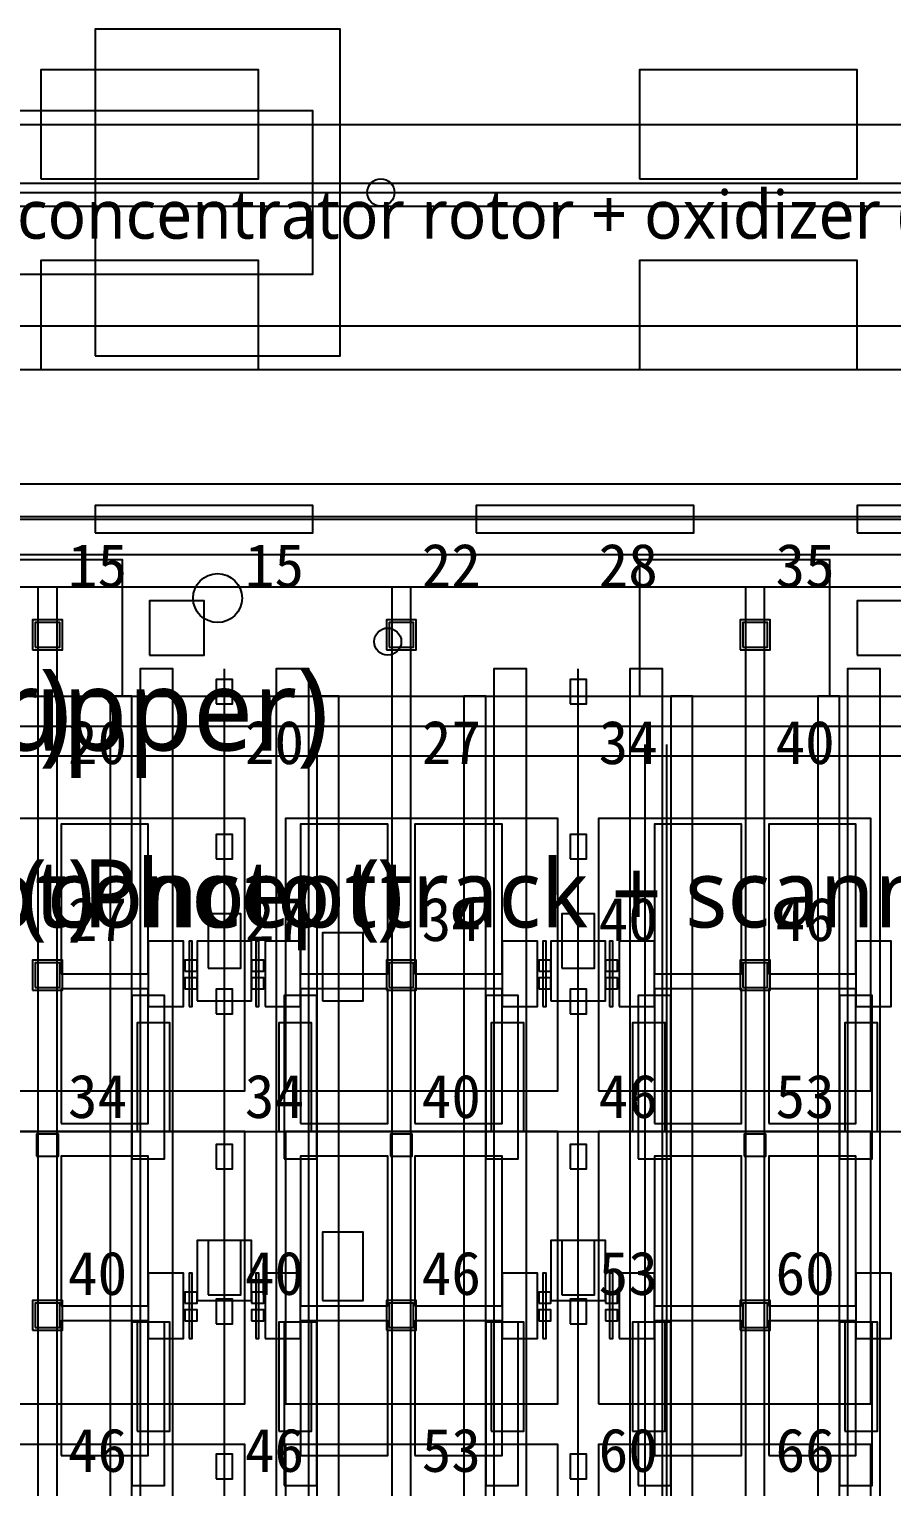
# Model space of a CAD drawing. Header units: metres. Extents: x -1640 to 1560, y -268 to 2338.
# Drawn here: x 100.6 to 132.3, y 1012 to 1065.5 of the extents above; entities that cross this region are included whole.
import ezdxf

# ---------------------------------------------------------------- set-up
doc = ezdxf.new("R2010")
doc.units = ezdxf.units.M
for name, color, linetype in [('1F_CHL', 4, 'Continuous'), ('1F_EHS_EXIT_DOOR_CONCEPT', 3, 'Continuous'), ('1F_EHS_EXTINGUISHER_HYDRANT_CABINET_CONCEPT', 1, 'Continuous'), ('1F_ELEC', 6, 'Continuous'), ('1F_PUMP', 2, 'Continuous'), ('1F_SCR', 3, 'Continuous'), ('1F_STRUCT_COLUMN', 8, 'Continuous'), ('1F_SUPPORT', 4, 'Continuous'), ('1F_ZONE', 3, 'Continuous'), ('2F_CSF_LATERAL_RACK_CONCEPT', 9, 'Continuous'), ('2F_EHS_EXIT_DOOR_CONCEPT', 3, 'Continuous'), ('2F_EHS_EXTINGUISHER_HYDRANT_CABINET_CONCEPT', 1, 'Continuous'), ('2F_RFG', 5, 'Continuous'), ('2F_STRUCT_COLUMN', 8, 'Continuous'), ('2F_SUPPORT', 4, 'Continuous'), ('2F_VMB', 6, 'Continuous'), ('2F_ZONE', 3, 'Continuous'), ('3F_CLEANROOM_OVERHEAD_PIPE_DUCT_CONCEPT', 9, 'Continuous'), ('3F_EHS_EGRESS_DIST_M', 2, 'Continuous'), ('3F_EHS_EXIT_DOOR_CONCEPT', 3, 'Continuous'), ('3F_EHS_EXTINGUISHER_HYDRANT_CABINET_CONCEPT', 1, 'Continuous'), ('3F_FOUP', 5, 'Continuous'), ('3F_OHT', 9, 'Continuous'), ('3F_OHTV', 1, 'Continuous'), ('3F_PHOTO', 1, 'Continuous'), ('3F_STRUCT_COLUMN', 8, 'Continuous'), ('3F_SUPPORT', 4, 'Continuous'), ('3F_TBAR', 6, 'Continuous'), ('3F_TEXT', 7, 'Continuous'), ('3F_ZONE', 3, 'Continuous'), ('4F_DCC', 3, 'Continuous'), ('4F_FFU', 1, 'Continuous'), ('4F_MAU', 2, 'Continuous'), ('4F_STRUCT_PLENUM_TRUSS_CONCEPT', 9, 'Continuous'), ('4F_SUPPORT', 4, 'Continuous'), ('4F_TEXT', 7, 'Continuous'), ('4F_ZONE', 3, 'Continuous'), ('5F_CHL', 4, 'Continuous'), ('5F_EHS_EXIT_DOOR_CONCEPT', 3, 'Continuous'), ('5F_EHS_EXTINGUISHER_HYDRANT_CABINET_CONCEPT', 1, 'Continuous'), ('5F_ELEC', 6, 'Continuous'), ('5F_PUMP', 2, 'Continuous'), ('5F_SCR', 3, 'Continuous'), ('5F_STRUCT_COLUMN', 8, 'Continuous'), ('5F_SUPPORT', 4, 'Continuous'), ('5F_ZONE', 3, 'Continuous'), ('6F_CSF_LATERAL_RACK_CONCEPT', 9, 'Continuous'), ('6F_EHS_EXIT_DOOR_CONCEPT', 3, 'Continuous'), ('6F_EHS_EXTINGUISHER_HYDRANT_CABINET_CONCEPT', 1, 'Continuous'), ('6F_RFG', 5, 'Continuous'), ('6F_STRUCT_COLUMN', 8, 'Continuous'), ('6F_SUPPORT', 4, 'Continuous'), ('6F_VMB', 6, 'Continuous'), ('6F_ZONE', 3, 'Continuous'), ('7F_CLEANROOM_OVERHEAD_PIPE_DUCT_CONCEPT', 9, 'Continuous'), ('7F_EHS_EGRESS_DIST_M', 2, 'Continuous'), ('7F_EHS_EXIT_DOOR_CONCEPT', 3, 'Continuous'), ('7F_EHS_EXTINGUISHER_HYDRANT_CABINET_CONCEPT', 1, 'Continuous'), ('7F_FOUP', 5, 'Continuous'), ('7F_OHT', 9, 'Continuous'), ('7F_OHTV', 1, 'Continuous'), ('7F_PHOTO', 1, 'Continuous'), ('7F_STRUCT_COLUMN', 8, 'Continuous'), ('7F_SUPPORT', 4, 'Continuous'), ('7F_TBAR', 6, 'Continuous'), ('7F_TEXT', 7, 'Continuous'), ('7F_ZONE', 3, 'Continuous'), ('8F_DCC', 3, 'Continuous'), ('8F_FFU', 1, 'Continuous'), ('8F_MAU', 2, 'Continuous'), ('8F_STRUCT_PLENUM_TRUSS_CONCEPT', 9, 'Continuous'), ('8F_SUPPORT', 4, 'Continuous'), ('8F_TEXT', 7, 'Continuous'), ('8F_ZONE', 3, 'Continuous'), ('RF_RSC', 4, 'Continuous'), ('RF_STACK', 2, 'Continuous'), ('UTIL_CHW.R_CONCEPT', 2, 'Continuous'), ('UTIL_CHW.S_CONCEPT', 1, 'Continuous'), ('UTIL_ELEC.EMERG_CONCEPT', 4, 'Continuous'), ('UTIL_ELEC.MV_CONCEPT', 1, 'Continuous'), ('UTIL_ELEC.UPS_CONCEPT', 3, 'Continuous'), ('UTIL_EXH.HEAT_CONCEPT', 1, 'Continuous'), ('UTIL_EXH.VOC_CONCEPT', 6, 'Continuous'), ('UTIL_GAS.SPEC_CONCEPT', 3, 'Continuous'), ('UTIL_HR_CONCEPT', 5, 'Continuous'), ('UTIL_PCW.R_CONCEPT', 1, 'Continuous'), ('UTIL_PCW.S_CONCEPT', 6, 'Continuous'), ('UTIL_TEXT', 7, 'Continuous'), ('UTIL_WW.AA_CONCEPT', 3, 'Continuous'), ('UTIL_WW.F_CONCEPT', 2, 'Continuous'), ('UTIL_WW.ORG_CONCEPT', 4, 'Continuous')]:
    doc.layers.add(name, color=color, linetype=linetype)
doc.styles.add('KO', font='malgun.ttf')

msp = doc.modelspace()

# ---------------------------------------------------------------- linework, layer by layer
at = {"layer": '1F_CHL'}
for points in [[(111.35, 1029.8), (112.85, 1029.8), (112.85, 1032.3), (111.35, 1032.3)], [(111.35, 1018.8), (112.85, 1018.8), (112.85, 1021.3), (111.35, 1021.3)]]:
    msp.add_lwpolyline(points, close=True, dxfattribs=at)
at = {"layer": '1F_EHS_EXIT_DOOR_CONCEPT'}
msp.add_circle((107.5, 1044.6), 0.9, dxfattribs=at)
at = {"layer": '1F_EHS_EXTINGUISHER_HYDRANT_CABINET_CONCEPT'}
for centre in [(113.5, 1059.5), (113.75, 1043)]:
    msp.add_circle(centre, 0.5, dxfattribs=at)
at = {"layer": '1F_ELEC'}
for points in [[(101, 1060), (109, 1060), (109, 1064), (101, 1064)], [(123, 1060), (131, 1060), (131, 1064), (123, 1064)], [(101, 1053), (109, 1053), (109, 1057), (101, 1057)], [(123, 1053), (131, 1053), (131, 1057), (123, 1057)]]:
    msp.add_lwpolyline(points, close=True, dxfattribs=at)
at = {"layer": '1F_PUMP'}
for points in [[(104.55, 1025), (105.75, 1025), (105.75, 1029), (104.55, 1029)], [(109.75, 1025), (110.95, 1025), (110.95, 1029), (109.75, 1029)], [(117.55, 1025), (118.75, 1025), (118.75, 1029), (117.55, 1029)], [(122.75, 1025), (123.95, 1025), (123.95, 1029), (122.75, 1029)], [(130.55, 1025), (131.75, 1025), (131.75, 1029), (130.55, 1029)], [(104.55, 1014), (105.75, 1014), (105.75, 1018), (104.55, 1018)], [(109.75, 1014), (110.95, 1014), (110.95, 1018), (109.75, 1018)], [(117.55, 1014), (118.75, 1014), (118.75, 1018), (117.55, 1018)], [(122.75, 1014), (123.95, 1014), (123.95, 1018), (122.75, 1018)], [(130.55, 1014), (131.75, 1014), (131.75, 1018), (130.55, 1018)]]:
    msp.add_lwpolyline(points, close=True, dxfattribs=at)
at = {"layer": '1F_SCR'}
for points in [[(106.75, 1029.8), (108.75, 1029.8), (108.75, 1032), (106.75, 1032)], [(119.75, 1029.8), (121.75, 1029.8), (121.75, 1032), (119.75, 1032)], [(106.75, 1018.8), (108.75, 1018.8), (108.75, 1021), (106.75, 1021)], [(119.75, 1018.8), (121.75, 1018.8), (121.75, 1021), (119.75, 1021)]]:
    msp.add_lwpolyline(points, close=True, dxfattribs=at)
at = {"layer": '1F_STRUCT_COLUMN'}
for points in [[(100.7, 1042.7), (101.8, 1042.7), (101.8, 1043.8), (100.7, 1043.8)], [(113.7, 1042.7), (114.8, 1042.7), (114.8, 1043.8), (113.7, 1043.8)], [(126.7, 1042.7), (127.8, 1042.7), (127.8, 1043.8), (126.7, 1043.8)], [(100.7, 1030.2), (101.8, 1030.2), (101.8, 1031.3), (100.7, 1031.3)], [(113.7, 1030.2), (114.8, 1030.2), (114.8, 1031.3), (113.7, 1031.3)], [(126.7, 1030.2), (127.8, 1030.2), (127.8, 1031.3), (126.7, 1031.3)], [(100.7, 1017.7), (101.8, 1017.7), (101.8, 1018.8), (100.7, 1018.8)], [(113.7, 1017.7), (114.8, 1017.7), (114.8, 1018.8), (113.7, 1018.8)], [(126.7, 1017.7), (127.8, 1017.7), (127.8, 1018.8), (126.7, 1018.8)]]:
    msp.add_lwpolyline(points, close=True, dxfattribs=at)
at = {"layer": '1F_SUPPORT'}
msp.add_lwpolyline([(103, 1053.5), (112, 1053.5), (112, 1065.5), (103, 1065.5)], close=True, dxfattribs=at)
at = {"layer": '1F_ZONE'}
msp.add_lwpolyline([(16.5, 887), (290, 887), (290, 1045), (16.5, 1045)], close=True, dxfattribs=at)
at = {"layer": '2F_CSF_LATERAL_RACK_CONCEPT'}
for points in [[(103.55, 891), (104.35, 891), (104.35, 1041), (103.55, 1041)], [(111.15, 891), (111.95, 891), (111.95, 1041), (111.15, 1041)], [(116.55, 891), (117.35, 891), (117.35, 1041), (116.55, 1041)], [(124.15, 891), (124.95, 891), (124.95, 1041), (124.15, 1041)], [(129.55, 891), (130.35, 891), (130.35, 1041), (129.55, 1041)]]:
    msp.add_lwpolyline(points, close=True, dxfattribs=at)
at = {"layer": '2F_EHS_EXIT_DOOR_CONCEPT'}
msp.add_circle((107.5, 1044.6), 0.9, dxfattribs=at)
at = {"layer": '2F_EHS_EXTINGUISHER_HYDRANT_CABINET_CONCEPT'}
msp.add_circle((113.5, 1059.5), 0.5, dxfattribs=at)
at = {"layer": '2F_RFG'}
for points in [[(104.35, 1024), (105.55, 1024), (105.55, 1030), (104.35, 1030)], [(109.95, 1024), (111.15, 1024), (111.15, 1030), (109.95, 1030)], [(117.35, 1024), (118.55, 1024), (118.55, 1030), (117.35, 1030)], [(122.95, 1024), (124.15, 1024), (124.15, 1030), (122.95, 1030)], [(130.35, 1024), (131.55, 1024), (131.55, 1030), (130.35, 1030)], [(104.35, 1012), (105.55, 1012), (105.55, 1018), (104.35, 1018)], [(109.95, 1012), (111.15, 1012), (111.15, 1018), (109.95, 1018)], [(117.35, 1012), (118.55, 1012), (118.55, 1018), (117.35, 1018)], [(122.95, 1012), (124.15, 1012), (124.15, 1018), (122.95, 1018)], [(130.35, 1012), (131.55, 1012), (131.55, 1018), (130.35, 1018)]]:
    msp.add_lwpolyline(points, close=True, dxfattribs=at)
at = {"layer": '2F_STRUCT_COLUMN'}
for points in [[(100.8, 1042.8), (101.7, 1042.8), (101.7, 1043.7), (100.8, 1043.7)], [(113.8, 1042.8), (114.7, 1042.8), (114.7, 1043.7), (113.8, 1043.7)], [(126.8, 1042.8), (127.7, 1042.8), (127.7, 1043.7), (126.8, 1043.7)], [(100.8, 1030.3), (101.7, 1030.3), (101.7, 1031.2), (100.8, 1031.2)], [(113.8, 1030.3), (114.7, 1030.3), (114.7, 1031.2), (113.8, 1031.2)], [(126.8, 1030.3), (127.7, 1030.3), (127.7, 1031.2), (126.8, 1031.2)], [(100.8, 1017.8), (101.7, 1017.8), (101.7, 1018.7), (100.8, 1018.7)], [(113.8, 1017.8), (114.7, 1017.8), (114.7, 1018.7), (113.8, 1018.7)], [(126.8, 1017.8), (127.7, 1017.8), (127.7, 1018.7), (126.8, 1018.7)]]:
    msp.add_lwpolyline(points, close=True, dxfattribs=at)
at = {"layer": '2F_SUPPORT'}
msp.add_lwpolyline([(103, 1053.5), (112, 1053.5), (112, 1065.5), (103, 1065.5)], close=True, dxfattribs=at)
at = {"layer": '2F_VMB'}
for points in [[(107.15, 1031), (108.35, 1031), (108.35, 1033), (107.15, 1033)], [(120.15, 1031), (121.35, 1031), (121.35, 1033), (120.15, 1033)], [(107.15, 1019), (108.35, 1019), (108.35, 1021), (107.15, 1021)], [(120.15, 1019), (121.35, 1019), (121.35, 1021), (120.15, 1021)]]:
    msp.add_lwpolyline(points, close=True, dxfattribs=at)
at = {"layer": '2F_ZONE'}
msp.add_lwpolyline([(16.5, 887), (290, 887), (290, 1045), (16.5, 1045)], close=True, dxfattribs=at)
at = {"layer": '3F_CLEANROOM_OVERHEAD_PIPE_DUCT_CONCEPT'}
for points in [[(104.65, 890), (105.85, 890), (105.85, 1042), (104.65, 1042)], [(109.65, 890), (110.85, 890), (110.85, 1042), (109.65, 1042)], [(117.65, 890), (118.85, 890), (118.85, 1042), (117.65, 1042)], [(122.65, 890), (123.85, 890), (123.85, 1042), (122.65, 1042)], [(130.65, 890), (131.85, 890), (131.85, 1042), (130.65, 1042)]]:
    msp.add_lwpolyline(points, close=True, dxfattribs=at)
at = {"layer": '3F_EHS_EXIT_DOOR_CONCEPT'}
msp.add_circle((107.5, 1044.6), 0.9, dxfattribs=at)
at = {"layer": '3F_EHS_EXTINGUISHER_HYDRANT_CABINET_CONCEPT'}
msp.add_circle((113.5, 1059.5), 0.5, dxfattribs=at)
at = {"layer": '3F_FOUP'}
for points in [[(106.3, 1030.9), (106.75, 1030.9), (106.75, 1031.3), (106.3, 1031.3)], [(108.75, 1030.9), (109.2, 1030.9), (109.2, 1031.3), (108.75, 1031.3)], [(119.3, 1030.9), (119.75, 1030.9), (119.75, 1031.3), (119.3, 1031.3)], [(121.75, 1030.9), (122.2, 1030.9), (122.2, 1031.3), (121.75, 1031.3)], [(106.3, 1030.25), (106.75, 1030.25), (106.75, 1030.65), (106.3, 1030.65)], [(108.75, 1030.25), (109.2, 1030.25), (109.2, 1030.65), (108.75, 1030.65)], [(119.3, 1030.25), (119.75, 1030.25), (119.75, 1030.65), (119.3, 1030.65)], [(121.75, 1030.25), (122.2, 1030.25), (122.2, 1030.65), (121.75, 1030.65)], [(106.3, 1018.7), (106.75, 1018.7), (106.75, 1019.1), (106.3, 1019.1)], [(108.75, 1018.7), (109.2, 1018.7), (109.2, 1019.1), (108.75, 1019.1)], [(119.3, 1018.7), (119.75, 1018.7), (119.75, 1019.1), (119.3, 1019.1)], [(121.75, 1018.7), (122.2, 1018.7), (122.2, 1019.1), (121.75, 1019.1)], [(106.3, 1018.05), (106.75, 1018.05), (106.75, 1018.45), (106.3, 1018.45)], [(108.75, 1018.05), (109.2, 1018.05), (109.2, 1018.45), (108.75, 1018.45)], [(119.3, 1018.05), (119.75, 1018.05), (119.75, 1018.45), (119.3, 1018.45)], [(121.75, 1018.05), (122.2, 1018.05), (122.2, 1018.45), (121.75, 1018.45)]]:
    msp.add_lwpolyline(points, close=True, dxfattribs=at)
at = {"layer": '3F_OHT'}
for p, q in [((107.75, 970), (107.75, 1042)), ((120.75, 970), (120.75, 1042))]:
    msp.add_line(p, q, dxfattribs=at)
at = {"layer": '3F_OHTV'}
for points in [[(107.45, 1040.71), (108.05, 1040.71), (108.05, 1041.61), (107.45, 1041.61)], [(120.45, 1040.71), (121.05, 1040.71), (121.05, 1041.61), (120.45, 1041.61)], [(107.45, 1035.02), (108.05, 1035.02), (108.05, 1035.92), (107.45, 1035.92)], [(120.45, 1035.02), (121.05, 1035.02), (121.05, 1035.92), (120.45, 1035.92)], [(107.45, 1029.33), (108.05, 1029.33), (108.05, 1030.23), (107.45, 1030.23)], [(120.45, 1029.33), (121.05, 1029.33), (121.05, 1030.23), (120.45, 1030.23)], [(107.45, 1023.63), (108.05, 1023.63), (108.05, 1024.53), (107.45, 1024.53)], [(120.45, 1023.63), (121.05, 1023.63), (121.05, 1024.53), (120.45, 1024.53)], [(107.45, 1017.94), (108.05, 1017.94), (108.05, 1018.84), (107.45, 1018.84)], [(120.45, 1017.94), (121.05, 1017.94), (121.05, 1018.84), (120.45, 1018.84)], [(107.45, 1012.25), (108.05, 1012.25), (108.05, 1013.15), (107.45, 1013.15)], [(120.45, 1012.25), (121.05, 1012.25), (121.05, 1013.15), (120.45, 1013.15)]]:
    msp.add_lwpolyline(points, close=True, dxfattribs=at)
at = {"layer": '3F_PHOTO'}
for points in [[(101.75, 1030.8), (104.95, 1030.8), (104.95, 1036.3), (101.75, 1036.3)], [(110.55, 1030.8), (113.75, 1030.8), (113.75, 1036.3), (110.55, 1036.3)], [(114.75, 1030.8), (117.95, 1030.8), (117.95, 1036.3), (114.75, 1036.3)], [(123.55, 1030.8), (126.75, 1030.8), (126.75, 1036.3), (123.55, 1036.3)], [(127.75, 1030.8), (130.95, 1030.8), (130.95, 1036.3), (127.75, 1036.3)], [(104.95, 1029.6), (106.25, 1029.6), (106.25, 1032), (104.95, 1032)], [(109.25, 1029.6), (110.55, 1029.6), (110.55, 1032), (109.25, 1032)], [(117.95, 1029.6), (119.25, 1029.6), (119.25, 1032), (117.95, 1032)], [(122.25, 1029.6), (123.55, 1029.6), (123.55, 1032), (122.25, 1032)], [(130.95, 1029.6), (132.25, 1029.6), (132.25, 1032), (130.95, 1032)], [(101.75, 1025.3), (104.95, 1025.3), (104.95, 1030.25), (101.75, 1030.25)], [(110.55, 1025.3), (113.75, 1025.3), (113.75, 1030.25), (110.55, 1030.25)], [(114.75, 1025.3), (117.95, 1025.3), (117.95, 1030.25), (114.75, 1030.25)], [(123.55, 1025.3), (126.75, 1025.3), (126.75, 1030.25), (123.55, 1030.25)], [(127.75, 1025.3), (130.95, 1025.3), (130.95, 1030.25), (127.75, 1030.25)], [(101.75, 1018.6), (104.95, 1018.6), (104.95, 1024.1), (101.75, 1024.1)], [(110.55, 1018.6), (113.75, 1018.6), (113.75, 1024.1), (110.55, 1024.1)], [(114.75, 1018.6), (117.95, 1018.6), (117.95, 1024.1), (114.75, 1024.1)], [(123.55, 1018.6), (126.75, 1018.6), (126.75, 1024.1), (123.55, 1024.1)], [(127.75, 1018.6), (130.95, 1018.6), (130.95, 1024.1), (127.75, 1024.1)], [(104.95, 1017.4), (106.25, 1017.4), (106.25, 1019.8), (104.95, 1019.8)], [(109.25, 1017.4), (110.55, 1017.4), (110.55, 1019.8), (109.25, 1019.8)], [(117.95, 1017.4), (119.25, 1017.4), (119.25, 1019.8), (117.95, 1019.8)], [(122.25, 1017.4), (123.55, 1017.4), (123.55, 1019.8), (122.25, 1019.8)], [(130.95, 1017.4), (132.25, 1017.4), (132.25, 1019.8), (130.95, 1019.8)], [(101.75, 1013.1), (104.95, 1013.1), (104.95, 1018.05), (101.75, 1018.05)], [(110.55, 1013.1), (113.75, 1013.1), (113.75, 1018.05), (110.55, 1018.05)], [(114.75, 1013.1), (117.95, 1013.1), (117.95, 1018.05), (114.75, 1018.05)], [(123.55, 1013.1), (126.75, 1013.1), (126.75, 1018.05), (123.55, 1018.05)], [(127.75, 1013.1), (130.95, 1013.1), (130.95, 1018.05), (127.75, 1018.05)]]:
    msp.add_lwpolyline(points, close=True, dxfattribs=at)
at = {"layer": '3F_STRUCT_COLUMN'}
for points in [[(100.85, 1024.1), (101.65, 1024.1), (101.65, 1024.9), (100.85, 1024.9)], [(113.85, 1024.1), (114.65, 1024.1), (114.65, 1024.9), (113.85, 1024.9)], [(126.85, 1024.1), (127.65, 1024.1), (127.65, 1024.9), (126.85, 1024.9)]]:
    msp.add_lwpolyline(points, close=True, dxfattribs=at)
at = {"layer": '3F_SUPPORT'}
msp.add_lwpolyline([(103, 1053.5), (112, 1053.5), (112, 1065.5), (103, 1065.5)], close=True, dxfattribs=at)
at = {"layer": '3F_TBAR'}
for points in [[(106.45, 1029.6), (106.57, 1029.6), (106.57, 1032), (106.45, 1032)], [(108.9, 1029.6), (109.02, 1029.6), (109.02, 1032), (108.9, 1032)], [(119.45, 1029.6), (119.57, 1029.6), (119.57, 1032), (119.45, 1032)], [(121.9, 1029.6), (122.02, 1029.6), (122.02, 1032), (121.9, 1032)], [(106.45, 1017.4), (106.57, 1017.4), (106.57, 1019.8), (106.45, 1019.8)], [(108.9, 1017.4), (109.02, 1017.4), (109.02, 1019.8), (108.9, 1019.8)], [(119.45, 1017.4), (119.57, 1017.4), (119.57, 1019.8), (119.45, 1019.8)], [(121.9, 1017.4), (122.02, 1017.4), (122.02, 1019.8), (121.9, 1019.8)]]:
    msp.add_lwpolyline(points, close=True, dxfattribs=at)
at = {"layer": '3F_ZONE'}
msp.add_lwpolyline([(16.5, 887), (290, 887), (290, 1045), (16.5, 1045)], close=True, dxfattribs=at)
at = {"layer": '4F_DCC'}
for points in [[(103, 1047), (111, 1047), (111, 1048), (103, 1048)], [(117, 1047), (125, 1047), (125, 1048), (117, 1048)], [(131, 1047), (139, 1047), (139, 1048), (131, 1048)]]:
    msp.add_lwpolyline(points, close=True, dxfattribs=at)
at = {"layer": '4F_FFU'}
for points in [[(98.5, 1026.5), (108.5, 1026.5), (108.5, 1036.5), (98.5, 1036.5)], [(110, 1026.5), (120, 1026.5), (120, 1036.5), (110, 1036.5)], [(121.5, 1026.5), (131.5, 1026.5), (131.5, 1036.5), (121.5, 1036.5)], [(98.5, 1015), (108.5, 1015), (108.5, 1025), (98.5, 1025)], [(110, 1015), (120, 1015), (120, 1025), (110, 1025)], [(121.5, 1015), (131.5, 1015), (131.5, 1025), (121.5, 1025)], [(98.5, 1003.5), (108.5, 1003.5), (108.5, 1013.5), (98.5, 1013.5)], [(110, 1003.5), (120, 1003.5), (120, 1013.5), (110, 1013.5)], [(121.5, 1003.5), (131.5, 1003.5), (131.5, 1013.5), (121.5, 1013.5)]]:
    msp.add_lwpolyline(points, close=True, dxfattribs=at)
at = {"layer": '4F_MAU'}
msp.add_lwpolyline([(97, 1056.5), (111, 1056.5), (111, 1062.5), (97, 1062.5)], close=True, dxfattribs=at)
at = {"layer": '4F_STRUCT_PLENUM_TRUSS_CONCEPT'}
for points in [[(100.9, 887), (101.6, 887), (101.6, 1045), (100.9, 1045)], [(113.9, 887), (114.6, 887), (114.6, 1045), (113.9, 1045)], [(126.9, 887), (127.6, 887), (127.6, 1045), (126.9, 1045)]]:
    msp.add_lwpolyline(points, close=True, dxfattribs=at)
at = {"layer": '4F_SUPPORT'}
msp.add_lwpolyline([(103, 1053.5), (112, 1053.5), (112, 1065.5), (103, 1065.5)], close=True, dxfattribs=at)
at = {"layer": '4F_ZONE'}
msp.add_lwpolyline([(16.5, 887), (290, 887), (290, 1045), (16.5, 1045)], close=True, dxfattribs=at)
at = {"layer": '5F_CHL'}
for points in [[(111.35, 1029.8), (112.85, 1029.8), (112.85, 1032.3), (111.35, 1032.3)], [(111.35, 1018.8), (112.85, 1018.8), (112.85, 1021.3), (111.35, 1021.3)]]:
    msp.add_lwpolyline(points, close=True, dxfattribs=at)
at = {"layer": '5F_EHS_EXIT_DOOR_CONCEPT'}
msp.add_circle((107.5, 1044.6), 0.9, dxfattribs=at)
at = {"layer": '5F_EHS_EXTINGUISHER_HYDRANT_CABINET_CONCEPT'}
for centre in [(113.5, 1059.5), (113.75, 1043)]:
    msp.add_circle(centre, 0.5, dxfattribs=at)
at = {"layer": '5F_ELEC'}
for points in [[(101, 1060), (109, 1060), (109, 1064), (101, 1064)], [(123, 1060), (131, 1060), (131, 1064), (123, 1064)], [(101, 1053), (109, 1053), (109, 1057), (101, 1057)], [(123, 1053), (131, 1053), (131, 1057), (123, 1057)]]:
    msp.add_lwpolyline(points, close=True, dxfattribs=at)
at = {"layer": '5F_PUMP'}
for points in [[(104.55, 1025), (105.75, 1025), (105.75, 1029), (104.55, 1029)], [(109.75, 1025), (110.95, 1025), (110.95, 1029), (109.75, 1029)], [(117.55, 1025), (118.75, 1025), (118.75, 1029), (117.55, 1029)], [(122.75, 1025), (123.95, 1025), (123.95, 1029), (122.75, 1029)], [(130.55, 1025), (131.75, 1025), (131.75, 1029), (130.55, 1029)], [(104.55, 1014), (105.75, 1014), (105.75, 1018), (104.55, 1018)], [(109.75, 1014), (110.95, 1014), (110.95, 1018), (109.75, 1018)], [(117.55, 1014), (118.75, 1014), (118.75, 1018), (117.55, 1018)], [(122.75, 1014), (123.95, 1014), (123.95, 1018), (122.75, 1018)], [(130.55, 1014), (131.75, 1014), (131.75, 1018), (130.55, 1018)]]:
    msp.add_lwpolyline(points, close=True, dxfattribs=at)
at = {"layer": '5F_SCR'}
for points in [[(106.75, 1029.8), (108.75, 1029.8), (108.75, 1032), (106.75, 1032)], [(119.75, 1029.8), (121.75, 1029.8), (121.75, 1032), (119.75, 1032)], [(106.75, 1018.8), (108.75, 1018.8), (108.75, 1021), (106.75, 1021)], [(119.75, 1018.8), (121.75, 1018.8), (121.75, 1021), (119.75, 1021)]]:
    msp.add_lwpolyline(points, close=True, dxfattribs=at)
at = {"layer": '5F_STRUCT_COLUMN'}
for points in [[(100.7, 1042.7), (101.8, 1042.7), (101.8, 1043.8), (100.7, 1043.8)], [(113.7, 1042.7), (114.8, 1042.7), (114.8, 1043.8), (113.7, 1043.8)], [(126.7, 1042.7), (127.8, 1042.7), (127.8, 1043.8), (126.7, 1043.8)], [(100.7, 1030.2), (101.8, 1030.2), (101.8, 1031.3), (100.7, 1031.3)], [(113.7, 1030.2), (114.8, 1030.2), (114.8, 1031.3), (113.7, 1031.3)], [(126.7, 1030.2), (127.8, 1030.2), (127.8, 1031.3), (126.7, 1031.3)], [(100.7, 1017.7), (101.8, 1017.7), (101.8, 1018.8), (100.7, 1018.8)], [(113.7, 1017.7), (114.8, 1017.7), (114.8, 1018.8), (113.7, 1018.8)], [(126.7, 1017.7), (127.8, 1017.7), (127.8, 1018.8), (126.7, 1018.8)]]:
    msp.add_lwpolyline(points, close=True, dxfattribs=at)
at = {"layer": '5F_SUPPORT'}
msp.add_lwpolyline([(103, 1053.5), (112, 1053.5), (112, 1065.5), (103, 1065.5)], close=True, dxfattribs=at)
at = {"layer": '5F_ZONE'}
msp.add_lwpolyline([(16.5, 887), (290, 887), (290, 1045), (16.5, 1045)], close=True, dxfattribs=at)
at = {"layer": '6F_CSF_LATERAL_RACK_CONCEPT'}
for points in [[(103.55, 891), (104.35, 891), (104.35, 1041), (103.55, 1041)], [(111.15, 891), (111.95, 891), (111.95, 1041), (111.15, 1041)], [(116.55, 891), (117.35, 891), (117.35, 1041), (116.55, 1041)], [(124.15, 891), (124.95, 891), (124.95, 1041), (124.15, 1041)], [(129.55, 891), (130.35, 891), (130.35, 1041), (129.55, 1041)]]:
    msp.add_lwpolyline(points, close=True, dxfattribs=at)
at = {"layer": '6F_EHS_EXIT_DOOR_CONCEPT'}
msp.add_circle((107.5, 1044.6), 0.9, dxfattribs=at)
at = {"layer": '6F_EHS_EXTINGUISHER_HYDRANT_CABINET_CONCEPT'}
msp.add_circle((113.5, 1059.5), 0.5, dxfattribs=at)
at = {"layer": '6F_RFG'}
for points in [[(104.35, 1024), (105.55, 1024), (105.55, 1030), (104.35, 1030)], [(109.95, 1024), (111.15, 1024), (111.15, 1030), (109.95, 1030)], [(117.35, 1024), (118.55, 1024), (118.55, 1030), (117.35, 1030)], [(122.95, 1024), (124.15, 1024), (124.15, 1030), (122.95, 1030)], [(130.35, 1024), (131.55, 1024), (131.55, 1030), (130.35, 1030)], [(104.35, 1012), (105.55, 1012), (105.55, 1018), (104.35, 1018)], [(109.95, 1012), (111.15, 1012), (111.15, 1018), (109.95, 1018)], [(117.35, 1012), (118.55, 1012), (118.55, 1018), (117.35, 1018)], [(122.95, 1012), (124.15, 1012), (124.15, 1018), (122.95, 1018)], [(130.35, 1012), (131.55, 1012), (131.55, 1018), (130.35, 1018)]]:
    msp.add_lwpolyline(points, close=True, dxfattribs=at)
at = {"layer": '6F_STRUCT_COLUMN'}
for points in [[(100.8, 1042.8), (101.7, 1042.8), (101.7, 1043.7), (100.8, 1043.7)], [(113.8, 1042.8), (114.7, 1042.8), (114.7, 1043.7), (113.8, 1043.7)], [(126.8, 1042.8), (127.7, 1042.8), (127.7, 1043.7), (126.8, 1043.7)], [(100.8, 1030.3), (101.7, 1030.3), (101.7, 1031.2), (100.8, 1031.2)], [(113.8, 1030.3), (114.7, 1030.3), (114.7, 1031.2), (113.8, 1031.2)], [(126.8, 1030.3), (127.7, 1030.3), (127.7, 1031.2), (126.8, 1031.2)], [(100.8, 1017.8), (101.7, 1017.8), (101.7, 1018.7), (100.8, 1018.7)], [(113.8, 1017.8), (114.7, 1017.8), (114.7, 1018.7), (113.8, 1018.7)], [(126.8, 1017.8), (127.7, 1017.8), (127.7, 1018.7), (126.8, 1018.7)]]:
    msp.add_lwpolyline(points, close=True, dxfattribs=at)
at = {"layer": '6F_SUPPORT'}
msp.add_lwpolyline([(103, 1053.5), (112, 1053.5), (112, 1065.5), (103, 1065.5)], close=True, dxfattribs=at)
at = {"layer": '6F_VMB'}
for points in [[(107.15, 1031), (108.35, 1031), (108.35, 1033), (107.15, 1033)], [(120.15, 1031), (121.35, 1031), (121.35, 1033), (120.15, 1033)], [(107.15, 1019), (108.35, 1019), (108.35, 1021), (107.15, 1021)], [(120.15, 1019), (121.35, 1019), (121.35, 1021), (120.15, 1021)]]:
    msp.add_lwpolyline(points, close=True, dxfattribs=at)
at = {"layer": '6F_ZONE'}
msp.add_lwpolyline([(16.5, 887), (290, 887), (290, 1045), (16.5, 1045)], close=True, dxfattribs=at)
at = {"layer": '7F_CLEANROOM_OVERHEAD_PIPE_DUCT_CONCEPT'}
for points in [[(104.65, 890), (105.85, 890), (105.85, 1042), (104.65, 1042)], [(109.65, 890), (110.85, 890), (110.85, 1042), (109.65, 1042)], [(117.65, 890), (118.85, 890), (118.85, 1042), (117.65, 1042)], [(122.65, 890), (123.85, 890), (123.85, 1042), (122.65, 1042)], [(130.65, 890), (131.85, 890), (131.85, 1042), (130.65, 1042)]]:
    msp.add_lwpolyline(points, close=True, dxfattribs=at)
at = {"layer": '7F_EHS_EXIT_DOOR_CONCEPT'}
msp.add_circle((107.5, 1044.6), 0.9, dxfattribs=at)
at = {"layer": '7F_EHS_EXTINGUISHER_HYDRANT_CABINET_CONCEPT'}
msp.add_circle((113.5, 1059.5), 0.5, dxfattribs=at)
at = {"layer": '7F_FOUP'}
for points in [[(106.3, 1030.9), (106.75, 1030.9), (106.75, 1031.3), (106.3, 1031.3)], [(108.75, 1030.9), (109.2, 1030.9), (109.2, 1031.3), (108.75, 1031.3)], [(119.3, 1030.9), (119.75, 1030.9), (119.75, 1031.3), (119.3, 1031.3)], [(121.75, 1030.9), (122.2, 1030.9), (122.2, 1031.3), (121.75, 1031.3)], [(106.3, 1030.25), (106.75, 1030.25), (106.75, 1030.65), (106.3, 1030.65)], [(108.75, 1030.25), (109.2, 1030.25), (109.2, 1030.65), (108.75, 1030.65)], [(119.3, 1030.25), (119.75, 1030.25), (119.75, 1030.65), (119.3, 1030.65)], [(121.75, 1030.25), (122.2, 1030.25), (122.2, 1030.65), (121.75, 1030.65)], [(106.3, 1018.7), (106.75, 1018.7), (106.75, 1019.1), (106.3, 1019.1)], [(108.75, 1018.7), (109.2, 1018.7), (109.2, 1019.1), (108.75, 1019.1)], [(119.3, 1018.7), (119.75, 1018.7), (119.75, 1019.1), (119.3, 1019.1)], [(121.75, 1018.7), (122.2, 1018.7), (122.2, 1019.1), (121.75, 1019.1)], [(106.3, 1018.05), (106.75, 1018.05), (106.75, 1018.45), (106.3, 1018.45)], [(108.75, 1018.05), (109.2, 1018.05), (109.2, 1018.45), (108.75, 1018.45)], [(119.3, 1018.05), (119.75, 1018.05), (119.75, 1018.45), (119.3, 1018.45)], [(121.75, 1018.05), (122.2, 1018.05), (122.2, 1018.45), (121.75, 1018.45)]]:
    msp.add_lwpolyline(points, close=True, dxfattribs=at)
at = {"layer": '7F_OHT'}
for p, q in [((107.75, 970), (107.75, 1042)), ((120.75, 970), (120.75, 1042))]:
    msp.add_line(p, q, dxfattribs=at)
at = {"layer": '7F_OHTV'}
for points in [[(107.45, 1040.71), (108.05, 1040.71), (108.05, 1041.61), (107.45, 1041.61)], [(120.45, 1040.71), (121.05, 1040.71), (121.05, 1041.61), (120.45, 1041.61)], [(107.45, 1035.02), (108.05, 1035.02), (108.05, 1035.92), (107.45, 1035.92)], [(120.45, 1035.02), (121.05, 1035.02), (121.05, 1035.92), (120.45, 1035.92)], [(107.45, 1029.33), (108.05, 1029.33), (108.05, 1030.23), (107.45, 1030.23)], [(120.45, 1029.33), (121.05, 1029.33), (121.05, 1030.23), (120.45, 1030.23)], [(107.45, 1023.63), (108.05, 1023.63), (108.05, 1024.53), (107.45, 1024.53)], [(120.45, 1023.63), (121.05, 1023.63), (121.05, 1024.53), (120.45, 1024.53)], [(107.45, 1017.94), (108.05, 1017.94), (108.05, 1018.84), (107.45, 1018.84)], [(120.45, 1017.94), (121.05, 1017.94), (121.05, 1018.84), (120.45, 1018.84)], [(107.45, 1012.25), (108.05, 1012.25), (108.05, 1013.15), (107.45, 1013.15)], [(120.45, 1012.25), (121.05, 1012.25), (121.05, 1013.15), (120.45, 1013.15)]]:
    msp.add_lwpolyline(points, close=True, dxfattribs=at)
at = {"layer": '7F_PHOTO'}
for points in [[(101.75, 1030.8), (104.95, 1030.8), (104.95, 1036.3), (101.75, 1036.3)], [(110.55, 1030.8), (113.75, 1030.8), (113.75, 1036.3), (110.55, 1036.3)], [(114.75, 1030.8), (117.95, 1030.8), (117.95, 1036.3), (114.75, 1036.3)], [(123.55, 1030.8), (126.75, 1030.8), (126.75, 1036.3), (123.55, 1036.3)], [(127.75, 1030.8), (130.95, 1030.8), (130.95, 1036.3), (127.75, 1036.3)], [(104.95, 1029.6), (106.25, 1029.6), (106.25, 1032), (104.95, 1032)], [(109.25, 1029.6), (110.55, 1029.6), (110.55, 1032), (109.25, 1032)], [(117.95, 1029.6), (119.25, 1029.6), (119.25, 1032), (117.95, 1032)], [(122.25, 1029.6), (123.55, 1029.6), (123.55, 1032), (122.25, 1032)], [(130.95, 1029.6), (132.25, 1029.6), (132.25, 1032), (130.95, 1032)], [(101.75, 1025.3), (104.95, 1025.3), (104.95, 1030.25), (101.75, 1030.25)], [(110.55, 1025.3), (113.75, 1025.3), (113.75, 1030.25), (110.55, 1030.25)], [(114.75, 1025.3), (117.95, 1025.3), (117.95, 1030.25), (114.75, 1030.25)], [(123.55, 1025.3), (126.75, 1025.3), (126.75, 1030.25), (123.55, 1030.25)], [(127.75, 1025.3), (130.95, 1025.3), (130.95, 1030.25), (127.75, 1030.25)], [(101.75, 1018.6), (104.95, 1018.6), (104.95, 1024.1), (101.75, 1024.1)], [(110.55, 1018.6), (113.75, 1018.6), (113.75, 1024.1), (110.55, 1024.1)], [(114.75, 1018.6), (117.95, 1018.6), (117.95, 1024.1), (114.75, 1024.1)], [(123.55, 1018.6), (126.75, 1018.6), (126.75, 1024.1), (123.55, 1024.1)], [(127.75, 1018.6), (130.95, 1018.6), (130.95, 1024.1), (127.75, 1024.1)], [(104.95, 1017.4), (106.25, 1017.4), (106.25, 1019.8), (104.95, 1019.8)], [(109.25, 1017.4), (110.55, 1017.4), (110.55, 1019.8), (109.25, 1019.8)], [(117.95, 1017.4), (119.25, 1017.4), (119.25, 1019.8), (117.95, 1019.8)], [(122.25, 1017.4), (123.55, 1017.4), (123.55, 1019.8), (122.25, 1019.8)], [(130.95, 1017.4), (132.25, 1017.4), (132.25, 1019.8), (130.95, 1019.8)], [(101.75, 1013.1), (104.95, 1013.1), (104.95, 1018.05), (101.75, 1018.05)], [(110.55, 1013.1), (113.75, 1013.1), (113.75, 1018.05), (110.55, 1018.05)], [(114.75, 1013.1), (117.95, 1013.1), (117.95, 1018.05), (114.75, 1018.05)], [(123.55, 1013.1), (126.75, 1013.1), (126.75, 1018.05), (123.55, 1018.05)], [(127.75, 1013.1), (130.95, 1013.1), (130.95, 1018.05), (127.75, 1018.05)]]:
    msp.add_lwpolyline(points, close=True, dxfattribs=at)
at = {"layer": '7F_STRUCT_COLUMN'}
for points in [[(100.85, 1024.1), (101.65, 1024.1), (101.65, 1024.9), (100.85, 1024.9)], [(113.85, 1024.1), (114.65, 1024.1), (114.65, 1024.9), (113.85, 1024.9)], [(126.85, 1024.1), (127.65, 1024.1), (127.65, 1024.9), (126.85, 1024.9)]]:
    msp.add_lwpolyline(points, close=True, dxfattribs=at)
at = {"layer": '7F_SUPPORT'}
msp.add_lwpolyline([(103, 1053.5), (112, 1053.5), (112, 1065.5), (103, 1065.5)], close=True, dxfattribs=at)
at = {"layer": '7F_TBAR'}
for points in [[(106.45, 1029.6), (106.57, 1029.6), (106.57, 1032), (106.45, 1032)], [(108.9, 1029.6), (109.02, 1029.6), (109.02, 1032), (108.9, 1032)], [(119.45, 1029.6), (119.57, 1029.6), (119.57, 1032), (119.45, 1032)], [(121.9, 1029.6), (122.02, 1029.6), (122.02, 1032), (121.9, 1032)], [(106.45, 1017.4), (106.57, 1017.4), (106.57, 1019.8), (106.45, 1019.8)], [(108.9, 1017.4), (109.02, 1017.4), (109.02, 1019.8), (108.9, 1019.8)], [(119.45, 1017.4), (119.57, 1017.4), (119.57, 1019.8), (119.45, 1019.8)], [(121.9, 1017.4), (122.02, 1017.4), (122.02, 1019.8), (121.9, 1019.8)]]:
    msp.add_lwpolyline(points, close=True, dxfattribs=at)
at = {"layer": '7F_ZONE'}
msp.add_lwpolyline([(16.5, 887), (290, 887), (290, 1045), (16.5, 1045)], close=True, dxfattribs=at)
at = {"layer": '8F_DCC'}
for points in [[(103, 1047), (111, 1047), (111, 1048), (103, 1048)], [(117, 1047), (125, 1047), (125, 1048), (117, 1048)], [(131, 1047), (139, 1047), (139, 1048), (131, 1048)]]:
    msp.add_lwpolyline(points, close=True, dxfattribs=at)
at = {"layer": '8F_FFU'}
for points in [[(98.5, 1026.5), (108.5, 1026.5), (108.5, 1036.5), (98.5, 1036.5)], [(110, 1026.5), (120, 1026.5), (120, 1036.5), (110, 1036.5)], [(121.5, 1026.5), (131.5, 1026.5), (131.5, 1036.5), (121.5, 1036.5)], [(98.5, 1015), (108.5, 1015), (108.5, 1025), (98.5, 1025)], [(110, 1015), (120, 1015), (120, 1025), (110, 1025)], [(121.5, 1015), (131.5, 1015), (131.5, 1025), (121.5, 1025)], [(98.5, 1003.5), (108.5, 1003.5), (108.5, 1013.5), (98.5, 1013.5)], [(110, 1003.5), (120, 1003.5), (120, 1013.5), (110, 1013.5)], [(121.5, 1003.5), (131.5, 1003.5), (131.5, 1013.5), (121.5, 1013.5)]]:
    msp.add_lwpolyline(points, close=True, dxfattribs=at)
at = {"layer": '8F_MAU'}
msp.add_lwpolyline([(97, 1056.5), (111, 1056.5), (111, 1062.5), (97, 1062.5)], close=True, dxfattribs=at)
at = {"layer": '8F_STRUCT_PLENUM_TRUSS_CONCEPT'}
for points in [[(100.9, 887), (101.6, 887), (101.6, 1045), (100.9, 1045)], [(113.9, 887), (114.6, 887), (114.6, 1045), (113.9, 1045)], [(126.9, 887), (127.6, 887), (127.6, 1045), (126.9, 1045)]]:
    msp.add_lwpolyline(points, close=True, dxfattribs=at)
at = {"layer": '8F_SUPPORT'}
msp.add_lwpolyline([(103, 1053.5), (112, 1053.5), (112, 1065.5), (103, 1065.5)], close=True, dxfattribs=at)
at = {"layer": '8F_ZONE'}
msp.add_lwpolyline([(16.5, 887), (290, 887), (290, 1045), (16.5, 1045)], close=True, dxfattribs=at)
at = {"layer": 'RF_RSC'}
for points in [[(97, 1041), (104, 1041), (104, 1046), (97, 1046)], [(123, 1041), (130, 1041), (130, 1046), (123, 1046)]]:
    msp.add_lwpolyline(points, close=True, dxfattribs=at)
at = {"layer": 'RF_STACK'}
for points in [[(105, 1042.5), (107, 1042.5), (107, 1044.5), (105, 1044.5)], [(131, 1042.5), (133, 1042.5), (133, 1044.5), (131, 1044.5)]]:
    msp.add_lwpolyline(points, close=True, dxfattribs=at)
at = {"layer": 'UTIL_CHW.R_CONCEPT'}
msp.add_line((-276.2, 1048.8), (287.8, 1048.8), dxfattribs=at)
msp.add_line((-276.2, 1048.8), (287.8, 1048.8), dxfattribs=at)
at = {"layer": 'UTIL_CHW.S_CONCEPT'}
msp.add_line((-277.5, 1047.5), (286.5, 1047.5), dxfattribs=at)
msp.add_line((-277.5, 1047.5), (286.5, 1047.5), dxfattribs=at)
at = {"layer": 'UTIL_ELEC.EMERG_CONCEPT'}
for p in [(-285.3, 1062), (-281.3, 1062)]:
    msp.add_line(p, (284.3, 1062), dxfattribs=at)
at = {"layer": 'UTIL_ELEC.MV_CONCEPT'}
for p, q in [((-283.4, 1054.6), (284.4, 1054.6)), ((-283.4, 1054.6), (284.4, 1054.6)), ((-283.4, 1053), (284.4, 1053)), ((-283.4, 1053), (284.4, 1053))]:
    msp.add_line(p, q, dxfattribs=at)
at = {"layer": 'UTIL_ELEC.UPS_CONCEPT'}
msp.add_line((-255.3, 1059), (284.3, 1059), dxfattribs=at)
msp.add_line((-255.3, 1059), (284.3, 1059), dxfattribs=at)
at = {"layer": 'UTIL_EXH.HEAT_CONCEPT'}
for p, q in [((-267.55, 1059.84), (295.55, 1059.84)), ((-279.4, 1047.6), (288.4, 1047.6)), ((-279.4, 1047.6), (288.4, 1047.6))]:
    msp.add_line(p, q, dxfattribs=at)
at = {"layer": 'UTIL_EXH.VOC_CONCEPT'}
for p, q in [((-267.55, 1062), (295.55, 1062)), ((-279.4, 1046.2), (288.4, 1046.2)), ((-279.4, 1046.2), (288.4, 1046.2))]:
    msp.add_line(p, q, dxfattribs=at)
at = {"layer": 'UTIL_GAS.SPEC_CONCEPT'}
msp.add_line((-275.3, 1025), (286.3, 1025), dxfattribs=at)
msp.add_line((-275.3, 1025), (286.3, 1025), dxfattribs=at)
at = {"layer": 'UTIL_HR_CONCEPT'}
msp.add_line((9.15, 1059.5), (280.35, 1059.5), dxfattribs=at)
msp.add_line((9.15, 1059.5), (280.35, 1059.5), dxfattribs=at)
at = {"layer": 'UTIL_PCW.R_CONCEPT'}
msp.add_line((124.005, 892.77), (124.005, 1039.22), dxfattribs=at)
msp.add_line((124.005, 892.77), (124.005, 1039.22), dxfattribs=at)
at = {"layer": 'UTIL_PCW.S_CONCEPT'}
msp.add_line((123.205, 892.77), (123.205, 1039.22), dxfattribs=at)
msp.add_line((123.205, 892.77), (123.205, 1039.22), dxfattribs=at)
at = {"layer": 'UTIL_WW.AA_CONCEPT'}
msp.add_line((-277.3, 1039.9), (286.3, 1039.9), dxfattribs=at)
at = {"layer": 'UTIL_WW.F_CONCEPT'}
msp.add_line((-277.3, 1041), (286.3, 1041), dxfattribs=at)
at = {"layer": 'UTIL_WW.ORG_CONCEPT'}
msp.add_line((-277.3, 1038.8), (286.3, 1038.8), dxfattribs=at)

# ---------------------------------------------------------------- texts
at = {"layer": '3F_EHS_EGRESS_DIST_M'}
for s, p in [('15', (102, 1045)), ('15', (108.5, 1045)), ('22', (115, 1045)), ('28', (121.5, 1045)), ('35', (128, 1045)), ('20', (102, 1038.5)), ('20', (108.5, 1038.5)), ('27', (115, 1038.5)), ('34', (121.5, 1038.5)), ('40', (128, 1038.5)), ('27', (102, 1032)), ('27', (108.5, 1032)), ('34', (115, 1032)), ('40', (121.5, 1032)), ('46', (128, 1032)), ('34', (102, 1025.5)), ('34', (108.5, 1025.5)), ('40', (115, 1025.5)), ('46', (121.5, 1025.5)), ('53', (128, 1025.5)), ('40', (102, 1019)), ('40', (108.5, 1019)), ('46', (115, 1019)), ('53', (121.5, 1019)), ('60', (128, 1019)), ('46', (102, 1012.5)), ('46', (108.5, 1012.5)), ('53', (115, 1012.5)), ('60', (121.5, 1012.5)), ('66', (128, 1012.5))]:
    msp.add_text(s, height=1.6, dxfattribs=at).set_placement(p)
at = {"layer": '3F_TEXT', "style": 'KO'}
for s, p in [('Diffusion / thermal (vertical furnace) zone (concept)', (24.55, 1032.5)), ('Photo (track + scanner) zone (concept)', (102.55, 1032.5)), ('Deposition (CVD/ALD/PVD) zone (concept)', (50.55, 1032.5))]:
    msp.add_text(s, height=2.5, dxfattribs=at).set_placement(p)
at = {"layer": '4F_TEXT', "style": 'KO'}
msp.add_text('P4 FAB 4F east · FFU plenum and truss (lower)', height=3, dxfattribs=at).set_placement((18.5, 1039))
at = {"layer": '7F_EHS_EGRESS_DIST_M'}
for s, p in [('15', (102, 1045)), ('15', (108.5, 1045)), ('22', (115, 1045)), ('28', (121.5, 1045)), ('35', (128, 1045)), ('20', (102, 1038.5)), ('20', (108.5, 1038.5)), ('27', (115, 1038.5)), ('34', (121.5, 1038.5)), ('40', (128, 1038.5)), ('27', (102, 1032)), ('27', (108.5, 1032)), ('34', (115, 1032)), ('40', (121.5, 1032)), ('46', (128, 1032)), ('34', (102, 1025.5)), ('34', (108.5, 1025.5)), ('40', (115, 1025.5)), ('46', (121.5, 1025.5)), ('53', (128, 1025.5)), ('40', (102, 1019)), ('40', (108.5, 1019)), ('46', (115, 1019)), ('53', (121.5, 1019)), ('60', (128, 1019)), ('46', (102, 1012.5)), ('46', (108.5, 1012.5)), ('53', (115, 1012.5)), ('60', (121.5, 1012.5)), ('66', (128, 1012.5))]:
    msp.add_text(s, height=1.6, dxfattribs=at).set_placement(p)
at = {"layer": '7F_TEXT', "style": 'KO'}
for s, p in [('Diffusion / thermal (vertical furnace) zone (concept)', (24.55, 1032.5)), ('Photo (track + scanner) zone (concept)', (102.55, 1032.5)), ('Deposition (CVD/ALD/PVD) zone (concept)', (50.55, 1032.5))]:
    msp.add_text(s, height=2.5, dxfattribs=at).set_placement(p)
at = {"layer": '8F_TEXT', "style": 'KO'}
msp.add_text('P4 FAB 8F east · FFU plenum and roof truss (upper)', height=3, dxfattribs=at).set_placement((18.5, 1039))
at = {"layer": 'UTIL_TEXT', "style": 'KO'}
msp.add_text('P4 rooftop VOC concentrator rotor + oxidizer (concept)', height=1.8, dxfattribs=at).set_placement((82.5, 1057.8))

doc.saveas('drawing.dxf')
